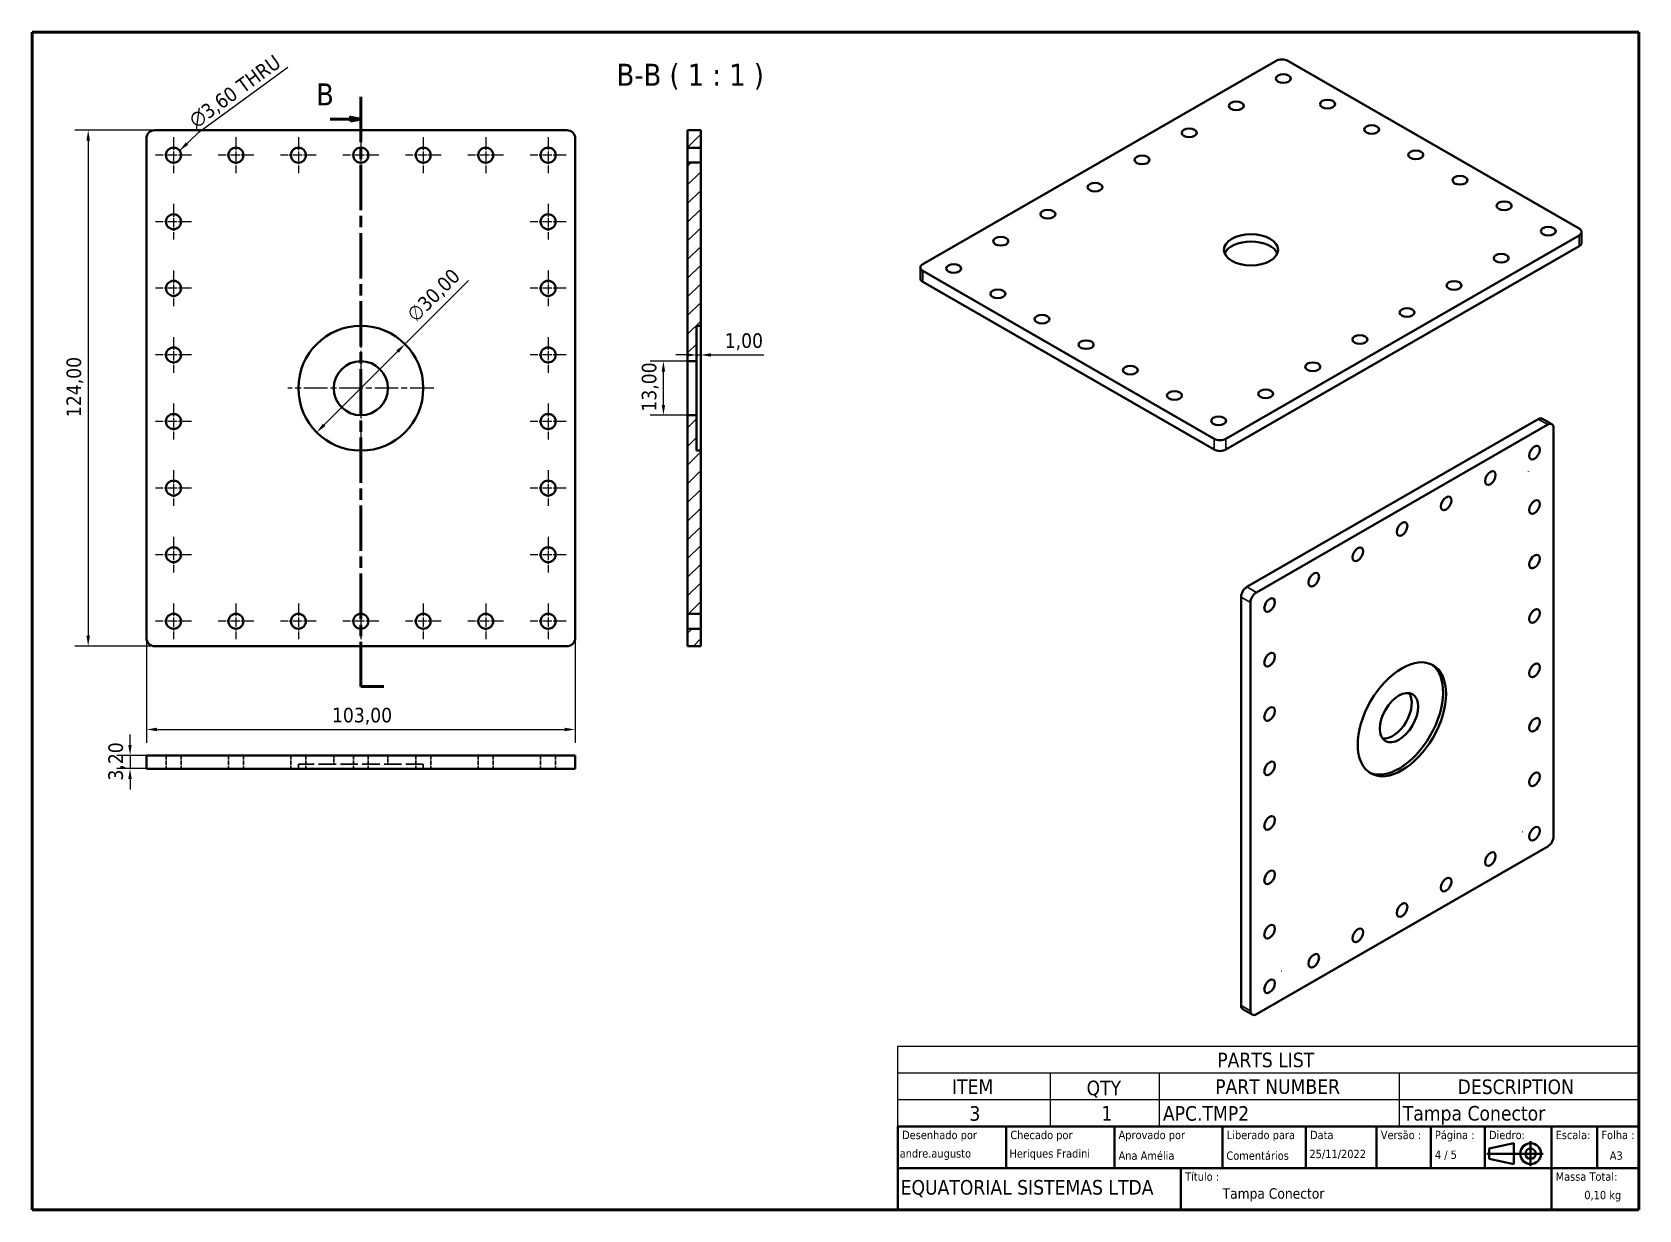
# Model space of a CAD drawing. Header units: millimetres. Extents: x 24 to 410, y 7 to 290.
import ezdxf
from ezdxf.enums import TextEntityAlignment as Align

# ---------------------------------------------------------------- set-up
doc = ezdxf.new("R2010")
doc.units = ezdxf.units.MM
doc.linetypes.add('CHAIN', pattern=[0.3543, 0.2362, -0.0295, 0.0591, -0.0295])
doc.linetypes.add('DASHED', pattern=[0.2068, 0.1655, -0.0413])
for name, color, linetype, lineweight in [('Border (ISO)', 7, 'Continuous', 70), ('Center Mark (ISO)', 7, 'Continuous', 25), ('Dimension (ISO)', 7, 'Continuous', 25), ('Hatch (ISO)', 7, 'Continuous', 18), ('Hidden (ISO)', 7, 'DASHED', 35), ('Section Line (ISO)', 7, 'CHAIN', 70), ('Symbol (ISO)', 7, 'Continuous', 25), ('Title (ISO)', 7, 'Continuous', 50), ('Visible (ISO)', 7, 'Continuous', 50), ('Visible Narrow (ISO)', 7, 'Continuous', 35)]:
    doc.layers.add(name, color=color, linetype=linetype, lineweight=lineweight)
doc.styles.add('Equatorial 3.5 - Azul', font='tahoma.ttf')
doc.styles.add('Label Text (ISO)', font='tahoma.ttf')
doc.styles.add('Note Text (ISO)', font='tahoma.ttf')
doc.styles.add('Text Style39', font='tahoma.ttf')
doc.styles.add('Text Style41', font='tahoma.ttf')
doc.dimstyles.new('Default (ISO)', dxfattribs={"dimtxt": 3.5, "dimasz": 2.5, "dimexe": 3.175, "dimexo": 0, "dimgap": 0.762, "dimtad": 1, "dimrnd": 1e-08, "dimzin": 0, "dimtxsty": 'Note Text (ISO)', "dimcen": 0.09, "dimdle": 10, "dimclrd": 256, "dimclre": 256, "dimclrt": 256, "dimazin": 0, "dimtfac": 1.001486, "dimtmove": 0, "dimatfit": 3, "dimfxl": 1, "dimtolj": 1, "dimtzin": 0, "dimlwd": -1, "dimlwe": -1, "dimarcsym": 0})
doc.dimstyles.new('Default (ISO)$7', dxfattribs={"dimtxt": 3.5, "dimasz": 2.5, "dimexe": 3.175, "dimexo": 0, "dimgap": 0.762, "dimtad": 1, "dimrnd": 1e-08, "dimzin": 0, "dimtxsty": 'Note Text (ISO)', "dimcen": 0.09, "dimdle": 10, "dimclrd": 256, "dimclre": 256, "dimclrt": 256, "dimazin": 0, "dimtfac": 1.001486, "dimtmove": 0, "dimatfit": 3, "dimfxl": 1, "dimtolj": 1, "dimtzin": 0, "dimlwd": -1, "dimlwe": -1, "dimarcsym": 0})

# ---------------------------------------------------------------- blocks, each defined once
blk = doc.blocks.new('Borders A4_A3_A2')
at = {"layer": 'Border (ISO)'}
for p, q in [((24, 290), (410, 290)), ((24, 7), (24, 290)), ((410, 290), (410, 7)), ((410, 7), (24, 7))]:
    blk.add_line(p, q, dxfattribs=at)
blk = doc.blocks.new('Title Blocks ISO')
at = {"layer": 'Title (ISO)'}
for p, q in [((270.07, 120), (92.07, 120)), ((92.07, 120), (92.07, 100)), ((118.07, 110), (118.07, 120)), ((144.07, 110), (144.07, 120)), ((170.07, 110), (170.07, 120)), ((190.07, 110), (190.07, 120)), ((207.07, 120), (207.07, 110)), ((220.07, 120), (220.07, 110)), ((233.07, 110), (233.07, 120)), ((249.07, 120), (249.07, 110)), ((260.07, 120), (260.07, 110)), ((270.07, 100), (270.07, 120)), ((234.07, 114.75), (240.07, 116)), ((240.07, 116), (240.07, 111)), ((244.07, 116.5), (244.07, 110.5)), ((233.57, 113.5), (247.07, 113.5)), ((234.07, 114.75), (234.07, 112.25)), ((234.07, 112.25), (240.07, 111)), ((92.07, 110), (270.07, 110)), ((160.07, 110), (160.07, 100)), ((249.07, 110), (249.07, 100)), ((92.07, 100), (270.07, 100))]:
    blk.add_line(p, q, dxfattribs=at)
for radius in [2.5, 1.25]:
    blk.add_circle((244.07, 113.5), radius, dxfattribs=at)
at = {"layer": 'Title (ISO)', "style": 'Text Style41'}
for s, p in [('Desenhado por', (93.07, 119)), ('Checado por', (119.07, 119)), ('Aprovado por', (145.07, 119)), ('Data', (191.07, 119)), ('Versão :', (208.07, 119)), ('Página :', (221.07, 119)), ('Título :', (161.07, 109))]:
    blk.add_text(s, height=2, dxfattribs=at).set_placement(p, align=Align.TOP_LEFT)
at = {"layer": 'Title (ISO)', "char_height": 2, "style": 'Note Text (ISO)'}
for s, insert, attachment_point in [('\\fTahoma|b0|i0;\\H2.0000;Liberado para', (171.07, 119), 1), ('\\fTahoma|b0|i0;\\H2.0000;Diedro:', (234.07, 119), 1), ('\\fTahoma|b0|i0;\\H2.0000;Escala:', (250.07, 119), 1), ('\\fTahoma|b0|i0;\\H2.0000;Folha :', (261.07, 119), 1), ('\\fTahoma|b0|i0;\\H2.0000;4 / 5 ', (221.07, 112), 7), ('\\fTahoma|b0|i0;\\H2.0000;Massa Total:', (250.07, 109), 1)]:
    blk.add_mtext(s, dxfattribs=dict(at, insert=insert, attachment_point=attachment_point))
at = {"layer": 'Title (ISO)'}
for tag, p, height, style in [('AUTHOR_001', (92.49, 112.57), 2, 'Text Style41'), ('CHECKED_BY_001', (118.87, 112.55), 2, 'Text Style41'), ('ENG_APPROVED_BY_001', (145.07, 112.04), 2, 'Text Style41'), ('STATUS_001', (170.98, 112.04), 2, 'Text Style41'), ('CREATION_DATE_001', (190.92, 112.44), 2, 'Text Style41'), ('Sheet_Size_001', (263.07, 112.04), 2, 'Text Style41'), ('COMPANY_001', (92.72, 103.67), 3.5, 'Note Text (ISO)'), ('TITLE_001', (170.07, 102.69), 2.5, 'Text Style39'), ('MASS\\P2;_001', (256.96, 102.57), 2, 'Text Style41')]:
    blk.add_attdef(tag, p, '', height=height, dxfattribs=dict(at, style=style))
at = {"layer": 'Title (ISO)', "style": 'Text Style41'}
blk.add_attdef('REVISION_NUMBER', text='', height=2, dxfattribs=at).set_placement((208.07, 112), align=Align.BOTTOM_LEFT)
blk = doc.blocks.new('PARTS LIST4')
at = {"layer": 'Symbol (ISO)'}
for p, q in [((410, 46.27), (231.93, 46.27)), ((231.93, 46.27), (231.93, 39.85)), ((410, 46.27), (410, 39.85)), ((410, 39.85), (231.93, 39.85)), ((231.93, 39.85), (231.93, 33.42)), ((268.59, 39.85), (268.59, 33.42)), ((294.78, 39.85), (294.78, 33.42)), ((352.39, 39.85), (352.39, 33.42)), ((410, 39.85), (410, 33.42)), ((410, 33.42), (231.93, 33.42)), ((231.93, 33.42), (231.93, 27)), ((268.59, 33.42), (268.59, 27)), ((294.78, 33.42), (294.78, 27)), ((352.39, 33.42), (352.39, 27)), ((410, 33.42), (410, 27)), ((410, 27), (231.93, 27))]:
    blk.add_line(p, q, dxfattribs=at)
at = {"layer": 'Symbol (ISO)', "char_height": 3.5, "attachment_point": 7, "style": 'Equatorial 3.5 - Azul'}
for s, insert in [('PARTS LIST', (308.71, 41.21)), ('ITEM', (244.97, 34.88)), ('QTY', (277.32, 33.93)), ('PART NUMBER', (308.21, 34.81)), ('DESCRIPTION', (366.45, 34.77)), ('3', (249.17, 28.35)), ('1', (280.9, 28.46)), ('APC.TMP2', (295.66, 28.36)), ('Tampa Conector', (353.29, 27.46))]:
    blk.add_mtext(s, dxfattribs=dict(at, insert=insert))
blk = doc.blocks.new('2dTransSection2')
at = {"layer": 'Section Line (ISO)', "linetype": 'CHAIN', "ltscale": 46.201443}
blk.add_line((102.97, 274.47), (102.97, 132.75), dxfattribs=at)
at = {"layer": 'Section Line (ISO)', "linetype": 'Continuous', "lineweight": 140}
for p, q in [((102.97, 274.47), (102.97, 263.7)), ((102.97, 143.52), (102.97, 132.75)), ((102.97, 132.75), (108.52, 132.75))]:
    blk.add_line(p, q, dxfattribs=at)
at = {"layer": 'Section Line (ISO)', "linetype": 'Continuous'}
for p, q in [((95.62, 269.09), (100.47, 269.09)), ((102.97, 269.09), (100.47, 269.59)), ((100.47, 269.59), (100.47, 268.59)), ((100.47, 269.09), (102.97, 269.09)), ((100.47, 268.59), (102.97, 269.09))]:
    blk.add_line(p, q, dxfattribs=at)
at = {"layer": 'Section Line (ISO)', "linetype": 'CHAIN', "ltscale": 6.175434}
blk.add_line((102.97, 132.75), (108.52, 132.75), dxfattribs=at)
at = {"layer": 'Section Line (ISO)', "linetype": 'Continuous', "flags": 128}
blk.add_lwpolyline([(100.47, 268.59), (102.97, 269.09), (100.47, 269.59), (100.47, 268.59)], dxfattribs=at)
at = {"layer": 'Section Line (ISO)'}
blk.add_solid([(100.47, 268.59), (102.97, 269.09), (100.47, 269.59), (100.47, 268.59)], dxfattribs=at)
at = {"layer": 'Section Line (ISO)', "insert": (92.23, 272.42), "char_height": 5.25, "attachment_point": 7, "style": 'Label Text (ISO)'}
blk.add_mtext('B', dxfattribs=at)
blk = doc.blocks.new('*D8')
at = {"layer": 'Defpoints', "color": 0, "transparency": 16777216}
for p in [(53.47, 116.22), (47.52, 113.02), (53.47, 113.02)]:
    blk.add_point(p, dxfattribs=at)
at = {"layer": 'Dimension (ISO)', "transparency": 16777216}
for p, q in [((47.52, 118.72), (47.52, 121.22)), ((53.47, 116.22), (44.34, 116.22)), ((47.52, 116.22), (47.52, 113.02)), ((53.47, 113.02), (44.34, 113.02)), ((47.52, 110.52), (47.52, 108.02))]:
    blk.add_line(p, q, dxfattribs=at)
for points in [[(47.1, 118.72), (47.93, 118.72), (47.52, 116.22)], [(47.1, 110.52), (47.93, 110.52), (47.52, 113.02)]]:
    blk.add_solid(points, dxfattribs=at)
at = {"layer": 'Dimension (ISO)', "transparency": 16777216, "insert": (42.31, 110.16), "char_height": 3.5, "attachment_point": 1, "rotation": 90, "style": 'Note Text (ISO)'}
blk.add_mtext('\\A1;3,20', dxfattribs=at)
blk = doc.blocks.new('*D9')
at = {"layer": 'Defpoints', "color": 0, "transparency": 16777216}
for p in [(183.63, 212.43), (184.63, 212.43), (184.63, 212.43)]:
    blk.add_point(p, dxfattribs=at)
at = {"layer": 'Dimension (ISO)', "transparency": 16777216}
for p, q in [((181.13, 212.43), (178.63, 212.43)), ((183.63, 212.43), (184.63, 212.43)), ((187.13, 212.43), (199.77, 212.43))]:
    blk.add_line(p, q, dxfattribs=at)
for points in [[(181.13, 212.85), (181.13, 212.01), (183.63, 212.43)], [(187.13, 212.85), (187.13, 212.01), (184.63, 212.43)]]:
    blk.add_solid(points, dxfattribs=at)
at = {"layer": 'Dimension (ISO)', "transparency": 16777216, "insert": (190.39, 217.63), "char_height": 3.5, "attachment_point": 1, "style": 'Note Text (ISO)'}
blk.add_mtext('\\A1;1,00', dxfattribs=at)
blk = doc.blocks.new('*D10')
at = {"layer": 'Defpoints', "color": 0, "transparency": 16777216}
for p in [(113.57, 215.04), (92.36, 193.83)]:
    blk.add_point(p, dxfattribs=at)
at = {"layer": 'Dimension (ISO)', "transparency": 16777216}
for p, q in [((113.57, 215.04), (128.83, 230.3)), ((94.13, 195.6), (111.81, 213.28))]:
    blk.add_line(p, q, dxfattribs=at)
for points in [[(111.51, 213.57), (112.1, 212.98), (113.57, 215.04)], [(93.83, 195.89), (94.42, 195.3), (92.36, 193.83)]]:
    blk.add_solid(points, dxfattribs=at)
at = {"layer": 'Dimension (ISO)', "transparency": 16777216, "insert": (113.7, 222.61), "char_height": 3.5, "attachment_point": 1, "rotation": 45, "style": 'Note Text (ISO)'}
blk.add_mtext('\\A1;∅30,00', dxfattribs=at)
blk = doc.blocks.new('*D11')
at = {"layer": 'Defpoints', "color": 0, "transparency": 16777216}
for p in [(175.66, 210.94), (181.48, 210.94), (181.48, 197.94)]:
    blk.add_point(p, dxfattribs=at)
at = {"layer": 'Dimension (ISO)', "transparency": 16777216}
for p, q in [((181.48, 210.94), (172.48, 210.94)), ((175.66, 200.44), (175.66, 208.44)), ((181.48, 197.94), (172.48, 197.94))]:
    blk.add_line(p, q, dxfattribs=at)
for points in [[(175.24, 208.44), (176.07, 208.44), (175.66, 210.94)], [(175.24, 200.44), (176.07, 200.44), (175.66, 197.94)]]:
    blk.add_solid(points, dxfattribs=at)
at = {"layer": 'Dimension (ISO)', "transparency": 16777216, "insert": (170.45, 198.82), "char_height": 3.5, "attachment_point": 1, "rotation": 90, "style": 'Note Text (ISO)'}
blk.add_mtext('\\A1;13,00', dxfattribs=at)
blk = doc.blocks.new('*D12')
at = {"layer": 'Defpoints', "color": 0, "transparency": 16777216}
for p in [(53.47, 266.44), (37.47, 142.44), (53.47, 142.44)]:
    blk.add_point(p, dxfattribs=at)
at = {"layer": 'Dimension (ISO)', "transparency": 16777216}
for p, q in [((53.47, 266.44), (34.29, 266.44)), ((37.47, 263.94), (37.47, 144.94)), ((53.47, 142.44), (34.29, 142.44))]:
    blk.add_line(p, q, dxfattribs=at)
for points in [[(37.05, 263.94), (37.88, 263.94), (37.47, 266.44)], [(37.05, 144.94), (37.88, 144.94), (37.47, 142.44)]]:
    blk.add_solid(points, dxfattribs=at)
at = {"layer": 'Dimension (ISO)', "transparency": 16777216, "insert": (32.26, 197.5), "char_height": 3.5, "attachment_point": 1, "rotation": 90, "style": 'Note Text (ISO)'}
blk.add_mtext('\\A1;124,00', dxfattribs=at)
blk = doc.blocks.new('*D13')
at = {"layer": 'Defpoints', "color": 0, "transparency": 16777216}
for p in [(51.47, 144.44), (154.47, 144.44), (154.47, 122.44)]:
    blk.add_point(p, dxfattribs=at)
at = {"layer": 'Dimension (ISO)', "transparency": 16777216}
for p, q in [((51.47, 144.44), (51.47, 119.26)), ((154.47, 144.44), (154.47, 119.26)), ((53.97, 122.44), (151.97, 122.44))]:
    blk.add_line(p, q, dxfattribs=at)
for points in [[(53.97, 122.85), (53.97, 122.02), (51.47, 122.44)], [(151.97, 122.85), (151.97, 122.02), (154.47, 122.44)]]:
    blk.add_solid(points, dxfattribs=at)
at = {"layer": 'Dimension (ISO)', "transparency": 16777216, "insert": (96.03, 127.64), "char_height": 3.5, "attachment_point": 1, "style": 'Note Text (ISO)'}
blk.add_mtext('\\A1;103,00', dxfattribs=at)

msp = doc.modelspace()

# ---------------------------------------------------------------- hatches: boundary and pattern name
at = {"layer": 'Hatch (ISO)'}
h = msp.add_hatch(dxfattribs=at)
h.set_pattern_fill('ANSI31', color=256, scale=25.4, style=0)
h.set_pattern_definition([(45, (0, 0), (-2.245064, 2.245064), [])])
h.paths.add_polyline_path([(183.628, 219.437), (184.628, 219.437), (184.628, 257.937), (184.678, 257.937), (184.678, 258.637), (181.478, 258.637), (181.478, 210.937), (183.628, 210.937)])
h.paths.add_polyline_path([(184.678, 150.937), (184.628, 150.937), (184.628, 189.437), (183.628, 189.437), (183.628, 197.937), (181.478, 197.937), (181.478, 150.237), (184.678, 150.237)])
h.paths.add_polyline_path([(181.478, 142.437), (184.678, 142.437), (184.678, 146.637), (181.478, 146.637)])
h.paths.add_polyline_path([(181.478, 266.437), (181.478, 262.237), (184.678, 262.237), (184.678, 266.437)])

# ---------------------------------------------------------------- linework, layer by layer
at = {"layer": 'Center Mark (ISO)', "linetype": 'CHAIN', "ltscale": 9.556284}
for p, q in [((57.967, 264.737), (57.967, 256.137)), ((72.967, 264.737), (72.967, 256.137)), ((87.967, 264.737), (87.967, 256.137)), ((102.967, 264.737), (102.967, 256.137)), ((117.967, 264.737), (117.967, 256.137)), ((132.967, 264.737), (132.967, 256.137)), ((147.967, 264.737), (147.967, 256.137)), ((62.267, 260.437), (53.667, 260.437)), ((77.267, 260.437), (68.667, 260.437)), ((92.267, 260.437), (83.667, 260.437)), ((107.267, 260.437), (98.667, 260.437)), ((122.267, 260.437), (113.667, 260.437)), ((137.267, 260.437), (128.667, 260.437)), ((152.267, 260.437), (143.667, 260.437)), ((57.967, 248.737), (57.967, 240.137)), ((147.967, 248.737), (147.967, 240.137)), ((62.267, 244.437), (53.667, 244.437)), ((152.267, 244.437), (143.667, 244.437)), ((57.967, 232.737), (57.967, 224.137)), ((147.967, 232.737), (147.967, 224.137)), ((62.267, 228.437), (53.667, 228.437)), ((152.267, 228.437), (143.667, 228.437)), ((57.967, 216.737), (57.967, 208.137)), ((147.967, 216.737), (147.967, 208.137)), ((62.267, 212.437), (53.667, 212.437)), ((152.267, 212.437), (143.667, 212.437)), ((57.967, 200.737), (57.967, 192.137)), ((147.967, 200.737), (147.967, 192.137)), ((62.267, 196.437), (53.667, 196.437)), ((152.267, 196.437), (143.667, 196.437)), ((57.967, 184.737), (57.967, 176.137)), ((147.967, 184.737), (147.967, 176.137)), ((62.267, 180.437), (53.667, 180.437)), ((152.267, 180.437), (143.667, 180.437)), ((57.967, 168.737), (57.967, 160.137)), ((147.967, 168.737), (147.967, 160.137)), ((62.267, 164.437), (53.667, 164.437)), ((152.267, 164.437), (143.667, 164.437)), ((57.967, 152.737), (57.967, 144.137)), ((72.967, 152.737), (72.967, 144.137)), ((87.967, 152.737), (87.967, 144.137)), ((102.967, 152.737), (102.967, 144.137)), ((117.967, 152.737), (117.967, 144.137)), ((132.967, 152.737), (132.967, 144.137)), ((147.967, 152.737), (147.967, 144.137)), ((62.267, 148.437), (53.667, 148.437)), ((77.267, 148.437), (68.667, 148.437)), ((92.267, 148.437), (83.667, 148.437)), ((107.267, 148.437), (98.667, 148.437)), ((122.267, 148.437), (113.667, 148.437)), ((137.267, 148.437), (128.667, 148.437)), ((152.267, 148.437), (143.667, 148.437))]:
    msp.add_line(p, q, dxfattribs=at)
at = {"layer": 'Center Mark (ISO)', "linetype": 'CHAIN', "ltscale": 23.990969}
for p, q in [((102.967, 221.937), (102.967, 186.937)), ((120.467, 204.437), (85.467, 204.437))]:
    msp.add_line(p, q, dxfattribs=at)
at = {"layer": 'Hidden (ISO)', "ltscale": 6.091982}
for p, q in [((56.167, 116.215), (56.167, 113.015)), ((59.767, 116.215), (59.767, 113.015)), ((71.167, 116.215), (71.167, 113.015)), ((74.767, 116.215), (74.767, 113.015)), ((86.167, 116.215), (86.167, 113.015)), ((89.767, 116.215), (89.767, 113.015)), ((101.167, 116.215), (101.167, 113.015)), ((104.767, 116.215), (104.767, 113.015)), ((116.167, 116.215), (116.167, 113.015)), ((119.767, 116.215), (119.767, 113.015)), ((131.167, 116.215), (131.167, 113.015)), ((134.767, 116.215), (134.767, 113.015)), ((146.167, 116.215), (146.167, 113.015)), ((149.767, 116.215), (149.767, 113.015))]:
    msp.add_line(p, q, dxfattribs=at)
at = {"layer": 'Hidden (ISO)', "ltscale": 4.093018}
for p, q in [((96.467, 116.215), (96.467, 114.065)), ((109.467, 116.215), (109.467, 114.065))]:
    msp.add_line(p, q, dxfattribs=at)
at = {"layer": 'Hidden (ISO)', "ltscale": 0.095089}
for p, q in [((59.967, 113.015), (59.967, 113.065)), ((145.967, 113.065), (145.967, 113.015))]:
    msp.add_line(p, q, dxfattribs=at)
at = {"layer": 'Hidden (ISO)', "ltscale": 5.980787}
for p, q in [((59.967, 113.065), (61.967, 113.065)), ((143.967, 113.065), (145.967, 113.065))]:
    msp.add_line(p, q, dxfattribs=at)
at = {"layer": 'Hidden (ISO)', "ltscale": 24.782398}
msp.add_line((61.967, 113.065), (143.967, 113.065), dxfattribs=at)
at = {"layer": 'Hidden (ISO)', "ltscale": 25.31909}
msp.add_line((117.967, 114.065), (87.967, 114.065), dxfattribs=at)
at = {"layer": 'Hidden (ISO)', "ltscale": 1.903676}
for p, q in [((87.967, 113.065), (87.967, 114.065)), ((117.967, 113.065), (117.967, 114.065))]:
    msp.add_line(p, q, dxfattribs=at)
at = {"layer": 'Visible (ISO)'}
for p, q in [((322.826, 283.105), (237.973, 234.241)), ((395.658, 242.792), (325.655, 283.105)), ((152.467, 266.437), (53.467, 266.437)), ((181.478, 266.437), (181.478, 262.237)), ((184.678, 266.437), (181.478, 266.437)), ((184.678, 262.237), (184.678, 266.437)), ((51.467, 264.437), (51.467, 144.437)), ((154.467, 144.437), (154.467, 264.437)), ((181.478, 262.237), (184.678, 262.237)), ((181.478, 258.637), (181.478, 262.237)), ((184.678, 258.637), (181.478, 258.637)), ((181.478, 258.637), (181.478, 210.937)), ((184.678, 262.237), (184.678, 258.637)), ((184.678, 257.937), (184.678, 258.637)), ((184.628, 219.437), (184.628, 257.937)), ((184.628, 257.937), (184.678, 257.937)), ((184.678, 255.937), (184.678, 257.937)), ((184.678, 255.937), (184.678, 152.937)), ((310.805, 192.3), (395.658, 241.163)), ((396.244, 241.978), (396.244, 239.362)), ((395.658, 238.547), (310.805, 189.684)), ((237.388, 233.427), (237.388, 230.811)), ((237.973, 232.612), (307.977, 192.3)), ((307.977, 189.684), (237.973, 229.996)), ((183.628, 219.437), (184.628, 219.437)), ((183.628, 210.937), (183.628, 219.437)), ((184.628, 219.437), (184.628, 189.437)), ((181.478, 210.937), (183.628, 210.937)), ((181.478, 197.937), (181.478, 210.937)), ((183.628, 197.937), (183.628, 210.937)), ((183.628, 197.937), (181.478, 197.937)), ((181.478, 197.937), (181.478, 150.237)), ((183.628, 189.437), (183.628, 197.937)), ((315.844, 156.684), (385.847, 196.997)), ((386.845, 197.095), (389.108, 195.792)), ((388.11, 195.694), (318.106, 155.381)), ((389.524, 96.767), (389.524, 194.873)), ((184.628, 189.437), (183.628, 189.437)), ((184.628, 150.937), (184.628, 189.437)), ((184.678, 150.937), (184.628, 150.937)), ((184.678, 150.937), (184.678, 152.937)), ((184.678, 150.237), (184.678, 150.937)), ((314.429, 56.129), (314.429, 154.235)), ((316.692, 152.932), (316.692, 54.826)), ((181.478, 150.237), (184.678, 150.237)), ((181.478, 146.637), (181.478, 150.237)), ((184.678, 150.237), (184.678, 146.637)), ((184.678, 146.637), (181.478, 146.637)), ((181.478, 146.637), (181.478, 142.437)), ((184.678, 142.437), (184.678, 146.637)), ((53.467, 142.437), (152.467, 142.437)), ((181.478, 142.437), (184.678, 142.437)), ((51.467, 116.215), (53.467, 116.215)), ((51.467, 116.215), (51.467, 113.015)), ((53.467, 116.215), (152.467, 116.215)), ((152.467, 116.215), (154.467, 116.215)), ((154.467, 113.015), (154.467, 116.215)), ((53.467, 113.015), (51.467, 113.015)), ((152.467, 113.015), (53.467, 113.015)), ((154.467, 113.015), (152.467, 113.015)), ((318.106, 54.006), (388.11, 94.318)), ((314.846, 55.211), (317.108, 53.908))]:
    msp.add_line(p, q, dxfattribs=at)
for centre, radius in [((57.967, 260.437), 1.8), ((72.967, 260.437), 1.8), ((87.967, 260.437), 1.8), ((102.967, 260.437), 1.8), ((117.967, 260.437), 1.8), ((132.967, 260.437), 1.8), ((147.967, 260.437), 1.8), ((57.967, 244.437), 1.8), ((147.967, 244.437), 1.8), ((57.967, 228.437), 1.8), ((147.967, 228.437), 1.8), ((102.967, 204.437), 15), ((57.967, 212.437), 1.8), ((147.967, 212.437), 1.8), ((102.967, 204.437), 6.5), ((57.967, 196.437), 1.8), ((147.967, 196.437), 1.8), ((57.967, 180.437), 1.8), ((147.967, 180.437), 1.8), ((57.967, 164.437), 1.8), ((147.967, 164.437), 1.8), ((57.967, 148.437), 1.8), ((72.967, 148.437), 1.8), ((87.967, 148.437), 1.8), ((102.967, 148.437), 1.8), ((117.967, 148.437), 1.8), ((132.967, 148.437), 1.8), ((147.967, 148.437), 1.8)]:
    msp.add_circle(centre, radius, dxfattribs=at)
for centre, start, end in [((53.467, 264.437), 90, 180), ((152.467, 264.437), 0, 90), ((53.467, 144.437), 180, 270), ((152.467, 144.437), 270, 0)]:
    msp.add_arc(centre, 2, start, end, dxfattribs=at)
for centre, major_axis, ratio, start_param, end_param in [((324.24, 282.29), (2, 0), 0.5758617, 0.7853982, 2.3561945), ((316.816, 235.944), (-6.5, 0), 0.5758617, 3.3786008, 6.0461772), ((394.244, 241.978), (2, 0), 0.5758617, 5.4977871, 7.0685835), ((394.244, 239.362), (2, 0), 0.5758617, 5.4977871, 6.2831853), ((239.388, 233.427), (-2, 0), 0.5758617, 5.4977871, 7.0685835), ((239.388, 230.811), (-2, 0), 0.5758617, 0, 0.7853982), ((385.847, 195.362), (0.998, 1.733), 0.5780931, 0, 0.7834645), ((388.11, 194.059), (0.998, 1.733), 0.5780931, 5.4958534, 7.0666498), ((309.391, 193.114), (-2, 0), 0.5758617, 0.7853982, 2.3561945), ((309.391, 190.498), (2, 0), 0.5758617, 3.9269908, 5.4977871), ((315.844, 155.049), (-0.998, -1.733), 0.5780931, 3.9250571, 5.4958534), ((318.106, 153.746), (0.998, 1.733), 0.5780931, 0.7834645, 2.3542608), ((352.366, 125.277), (7.485, 12.999), 0.5780931, 3.1886596, 6.2361184), ((350.845, 126.153), (-3.244, -5.633), 0.5780931, 0.2356121, 2.9059806), ((388.11, 95.953), (-0.998, -1.733), 0.5780931, 0.7834645, 2.3542608), ((315.844, 56.944), (-0.998, -1.733), 0.5780931, 5.4958534, 6.2831853), ((318.106, 55.641), (-0.998, -1.733), 0.5780931, 5.4958534, 7.0666498)]:
    msp.add_ellipse(centre, major_axis=major_axis, ratio=ratio, start_param=start_param, end_param=end_param, dxfattribs=at)
for centre, major_axis, ratio in [((324.594, 278.829), (-1.8, 0), 0.5758617), ((313.28, 272.314), (-1.8, 0), 0.5758617), ((335.201, 272.721), (-1.8, 0), 0.5758617), ((301.967, 265.799), (-1.8, 0), 0.5758617), ((345.807, 266.613), (-1.8, 0), 0.5758617), ((290.653, 259.284), (-1.8, 0), 0.5758617), ((356.414, 260.505), (-1.8, 0), 0.5758617), ((367.02, 254.397), (-1.8, 0), 0.5758617), ((279.339, 252.768), (-1.8, 0), 0.5758617), ((268.025, 246.253), (-1.8, 0), 0.5758617), ((377.627, 248.289), (-1.8, 0), 0.5758617), ((388.234, 242.181), (-1.8, 0), 0.5758617), ((256.712, 239.738), (-1.8, 0), 0.5758617), ((316.816, 237.702), (-6.5, 0), 0.5758617), ((376.92, 235.666), (-1.8, 0), 0.5758617), ((245.398, 233.223), (-1.8, 0), 0.5758617), ((256.005, 227.115), (-1.8, 0), 0.5758617), ((365.606, 229.151), (-1.8, 0), 0.5758617), ((266.611, 221.007), (-1.8, 0), 0.5758617), ((354.292, 222.636), (-1.8, 0), 0.5758617), ((342.979, 216.121), (-1.8, 0), 0.5758617), ((277.218, 214.899), (-1.8, 0), 0.5758617), ((287.824, 208.791), (-1.8, 0), 0.5758617), ((331.665, 209.606), (-1.8, 0), 0.5758617), ((298.431, 202.683), (-1.8, 0), 0.5758617), ((320.351, 203.091), (-1.8, 0), 0.5758617), ((309.038, 196.575), (-1.8, 0), 0.5758617), ((384.928, 188.956), (0.898, 1.56), 0.5780931), ((374.321, 182.848), (0.898, 1.56), 0.5780931), ((363.715, 176.74), (0.898, 1.56), 0.5780931), ((384.928, 175.875), (0.898, 1.56), 0.5780931), ((353.108, 170.632), (0.898, 1.56), 0.5780931), ((342.502, 164.524), (0.898, 1.56), 0.5780931), ((384.928, 162.795), (0.898, 1.56), 0.5780931), ((331.895, 158.416), (0.898, 1.56), 0.5780931), ((321.288, 152.309), (0.898, 1.56), 0.5780931), ((384.928, 149.714), (0.898, 1.56), 0.5780931), ((321.288, 139.228), (0.898, 1.56), 0.5780931), ((353.073, 124.87), (7.485, 12.999), 0.5780931), ((384.928, 136.633), (0.898, 1.56), 0.5780931), ((352.366, 125.277), (3.244, 5.633), 0.5780931), ((321.288, 126.147), (0.898, 1.56), 0.5780931), ((384.928, 123.552), (0.898, 1.56), 0.5780931), ((321.288, 113.066), (0.898, 1.56), 0.5780931), ((384.928, 110.472), (0.898, 1.56), 0.5780931), ((321.288, 99.986), (0.898, 1.56), 0.5780931), ((384.928, 97.391), (0.898, 1.56), 0.5780931), ((374.321, 91.283), (0.898, 1.56), 0.5780931), ((321.288, 86.905), (0.898, 1.56), 0.5780931), ((363.715, 85.175), (0.898, 1.56), 0.5780931), ((353.108, 79.067), (0.898, 1.56), 0.5780931), ((321.288, 73.824), (0.898, 1.56), 0.5780931), ((342.502, 72.959), (0.898, 1.56), 0.5780931), ((331.895, 66.851), (0.898, 1.56), 0.5780931), ((321.288, 60.743), (0.898, 1.56), 0.5780931)]:
    msp.add_ellipse(centre, major_axis=major_axis, ratio=ratio, dxfattribs=at)
at = {"layer": 'Visible Narrow (ISO)'}
for p, q in [((395.658, 241.163), (395.658, 238.547)), ((237.973, 229.996), (237.973, 232.612)), ((385.847, 196.997), (388.11, 195.694)), ((307.977, 192.3), (307.977, 189.684)), ((310.805, 189.684), (310.805, 192.3)), ((383.478, 184.483), (383.514, 184.463)), ((318.106, 155.381), (315.844, 156.684)), ((314.429, 154.235), (316.692, 152.932)), ((382.064, 97.826), (382.1, 97.806)), ((324.117, 64.416), (324.081, 64.436)), ((316.692, 54.826), (314.429, 56.129))]:
    msp.add_line(p, q, dxfattribs=at)

# ---------------------------------------------------------------- block references
msp.add_blockref('Borders A4_A3_A2', (0, 0))
msp.add_blockref('Title Blocks ISO', (139.929, -93)).add_auto_attribs({'COMPANY_001': 'EQUATORIAL SISTEMAS LTDA', 'AUTHOR_001': 'andre.augusto', 'CHECKED_BY_001': 'Heriques Fradini', 'ENG_APPROVED_BY_001': 'Ana Amélia', 'CREATION_DATE_001': '25/11/2022', 'STATUS_001': 'Comentários', 'MASS\\P2;_001': '0,10 kg', 'TITLE_001': 'Tampa Conector', 'Sheet_Size_001': 'A3'})
at = {"layer": 'Section Line (ISO)'}
msp.add_blockref('2dTransSection2', (0, 0), dxfattribs=at)
at = {"layer": 'Symbol (ISO)'}
msp.add_blockref('PARTS LIST4', (0, 0), dxfattribs=at)

# ---------------------------------------------------------------- texts
at = {"layer": 'Symbol (ISO)', "insert": (63.671, 266.405), "char_height": 3.5, "width": 27.23695, "attachment_point": 7, "rotation": 36.09782, "line_spacing_factor": 0.6125, "style": 'Note Text (ISO)'}
msp.add_mtext('{\\fAIGDT|b0|i0;\\H3.5000;n\\fTahoma|b0|i0;\\H3.5000;3,60 THRU}', dxfattribs=at)
at = {"layer": 'Symbol (ISO)', "insert": (164.42, 276.187), "char_height": 5.25, "attachment_point": 7, "style": 'Label Text (ISO)'}
msp.add_mtext('B-B ( 1 : 1 )', dxfattribs=at)

# ---------------------------------------------------------------- dimensions: what is measured, and where the dimension line sits
at = {"layer": 'Dimension (ISO)'}
for base, p1, p2, angle, override, picture, middle in [((37.467, 142.437), (53.467, 266.437), (53.467, 142.437), 90, {"dimdec": 2, "dimtp": 0, "dimtm": 0, "dimtdec": 2, "dimtofl": 0, "dimatfit": 1}, '*D12', (37.467, 204.437)), ((175.657, 210.937), (181.478, 197.937), (181.478, 210.937), 90, {"dimdec": 2, "dimtp": 0, "dimtm": 0, "dimtdec": 2, "dimtofl": 0, "dimatfit": 1}, '*D11', (175.657, 204.437)), ((154.467, 122.437), (51.467, 144.437), (154.467, 144.437), 180, {"dimdec": 2, "dimtp": 0, "dimtm": 0, "dimtdec": 2, "dimtofl": 0, "dimatfit": 1}, '*D13', (102.967, 122.437)), ((47.515, 113.015), (53.467, 116.215), (53.467, 113.015), 270, {"dimdec": 2, "dimtp": 0, "dimtm": 0, "dimtdec": 2, "dimtofl": 1, "dimatfit": 1}, '*D8', (47.515, 114.615))]:
    dim = msp.add_linear_dim(base=base, p1=p1, p2=p2, angle=angle, dimstyle='Default (ISO)', override=override, dxfattribs=at)
    dim.commit()
    dim.dimension.update_dxf_attribs({"geometry": picture, "text_midpoint": middle, "dimtype": 160})
dim = msp.add_diameter_dim_2p(p1=(92.36, 193.83), p2=(113.574, 215.043), dimstyle='Default (ISO)', override={"dimdec": 2, "dimlfac": 1, "dimtp": 0, "dimtm": 0, "dimtdec": 2, "dimatfit": 2}, dxfattribs=at)
dim.commit()
dim.dimension.update_dxf_attribs({"geometry": '*D10', "text_midpoint": (122.853, 224.323), "dimtype": 163})
dim = msp.add_linear_dim(base=(184.628, 212.431), p1=(183.628, 212.431), p2=(184.628, 212.431), dimstyle='Default (ISO)', override={"dimdec": 2, "dimse1": 1, "dimse2": 1, "dimtp": 0, "dimtm": 0, "dimtdec": 2, "dimtofl": 1, "dimatfit": 1}, dxfattribs=at)
dim.commit()
dim.dimension.update_dxf_attribs({"geometry": '*D9', "text_midpoint": (194.697, 212.431), "dimtype": 160})

# ---------------------------------------------------------------- leaders
at = {"layer": 'Symbol (ISO)', "annotation_type": 0, "has_hookline": 1, "hookline_direction": 0, "text_width": 26.52, "horizontal_direction": (0.808012, 0.589166, 0)}
msp.add_leader([(59.421, 261.497), (64.014, 265.933)], dimstyle='Default (ISO)$7', override={"dimgap": 0, "dimtad": 1}, dxfattribs=at)

doc.saveas('drawing.dxf')
